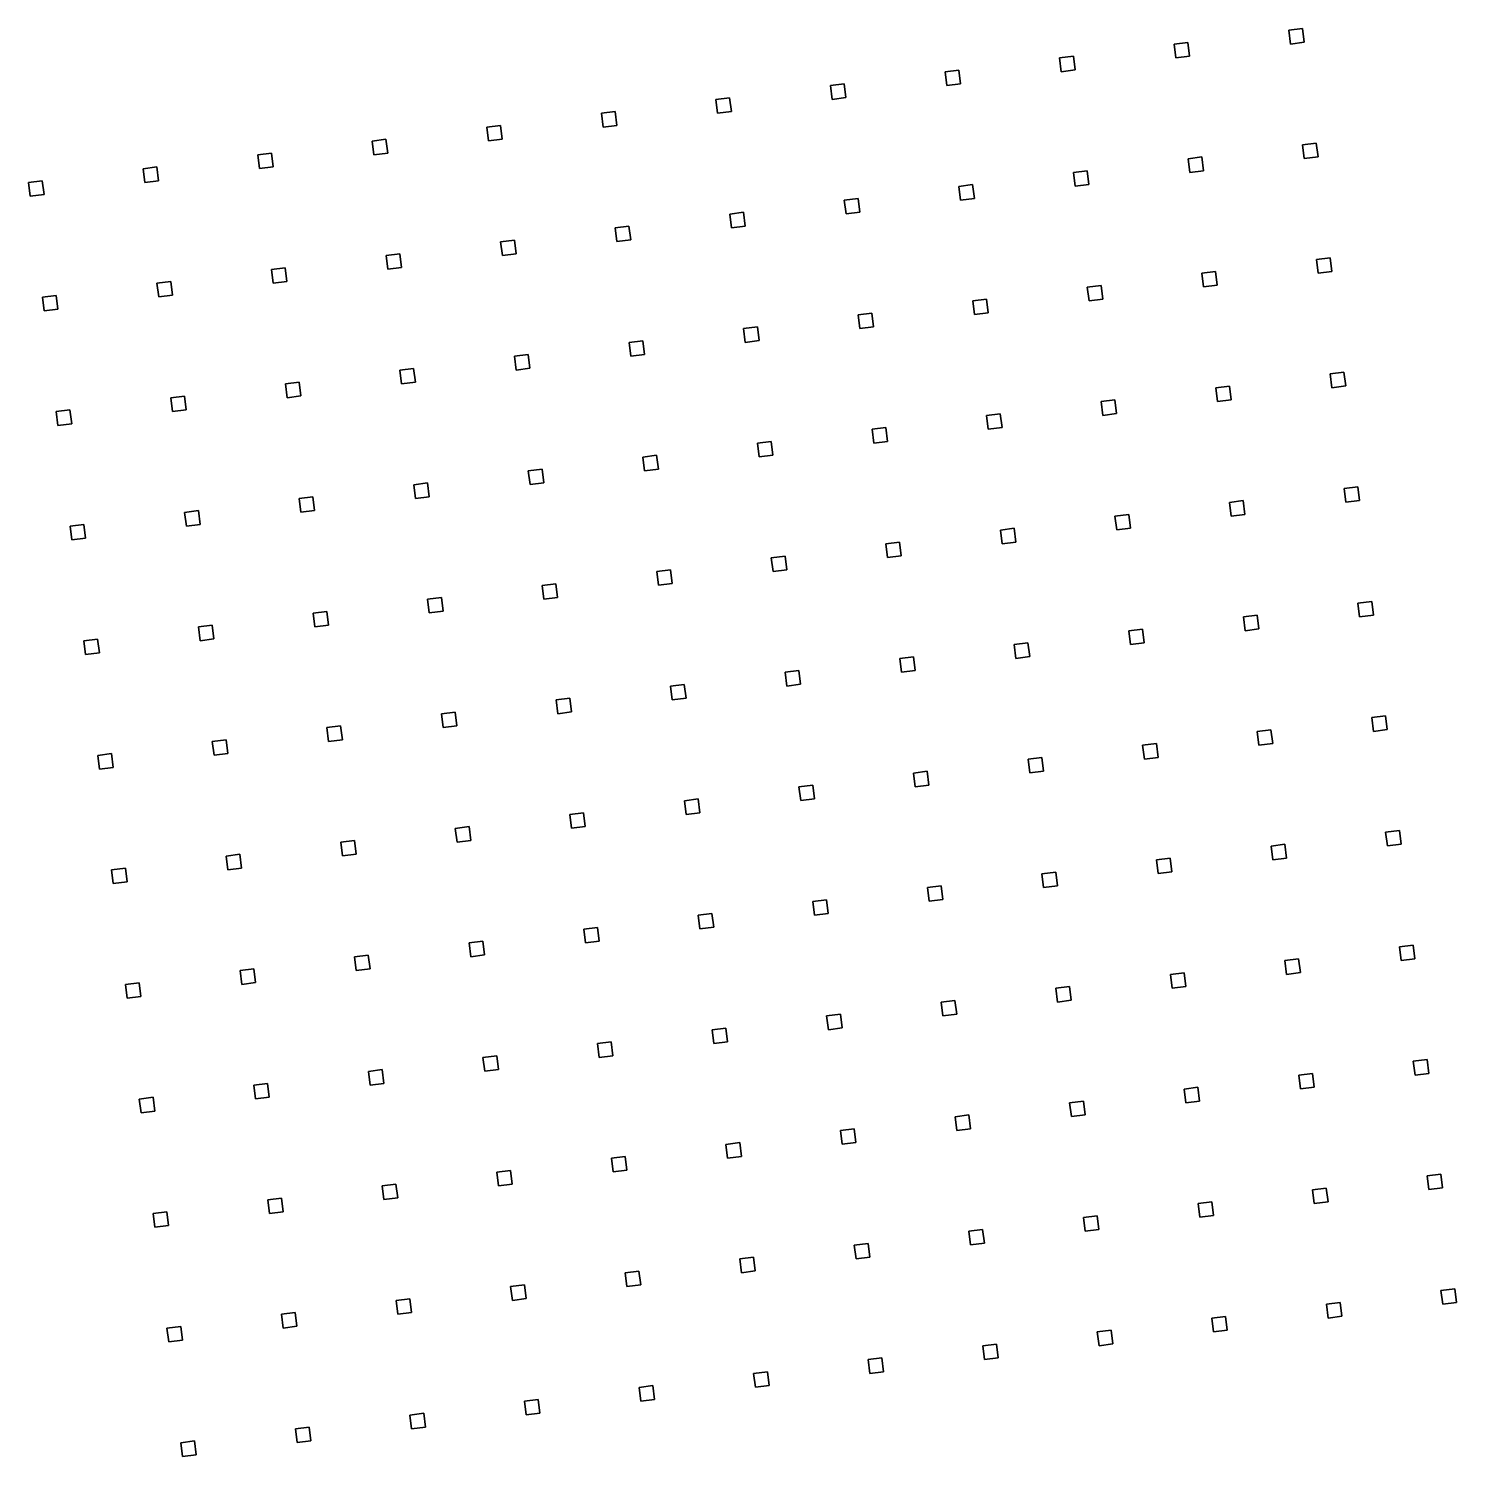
# Model space of a CAD drawing. Extents: x -10638 to 17204, y -11727 to 16114.
import ezdxf

# ---------------------------------------------------------------- set-up
doc = ezdxf.new("R2010")
doc.units = 0
doc.layers.add('QUADER', color=50, linetype='CONTINUOUS')

# ---------------------------------------------------------------- blocks, each defined once
blk = doc.blocks.new('QUADER2')
at = {"layer": 'QUADER', "linetype": 'CONTINUOUS'}
for points in [[(-150.736055, 117.169287), (-150.736055, 117.169287, 1000), (117.169287, 150.736055, 1000), (117.169287, 150.736055)], [(150.736055, -117.169287, 1000), (117.169287, 150.736055, 1000), (-150.736055, 117.169287, 1000), (-117.169287, -150.736055, 1000)], [(-150.736055, 117.169287), (-117.169287, -150.736055), (-117.169287, -150.736055, 1000), (-150.736055, 117.169287, 1000)], [(117.169287, 150.736055), (117.169287, 150.736055, 1000), (150.736055, -117.169287, 1000), (150.736055, -117.169287)], [(150.736055, -117.169287), (150.736055, -117.169287, 1000), (-117.169287, -150.736055, 1000), (-117.169287, -150.736055)]]:
    blk.add_3dface(points, dxfattribs=at)

msp = doc.modelspace()

# ---------------------------------------------------------------- block references
at = {"layer": 'QUADER', "linetype": 'CONTINUOUS'}
for p, zscale in [((14084.19504, 15963.609659), 6), ((11850.438148, 15693.739046), 6), ((9616.681256, 15423.868433), 6), ((5149.167472, 14884.127207), 6), ((7382.924364, 15153.99782), 6), ((2915.41058, 14614.256594), 6), ((681.653688, 14344.385981), 6), ((-1552.103204, 14074.515368), 6), ((-3785.860096, 13804.644756), 6), ((-6019.616988, 13534.774143), 6), ((14354.065652, 13729.852767), 6), ((-8253.37388, 13264.90353), 6), ((12120.308761, 13459.982154), 5), ((-10487.130772, 12995.032917), 6), ((9886.551869, 13190.111541), 5), ((7652.794977, 12920.240928), 5), ((3185.281193, 12380.499702), 5), ((5419.038085, 12650.370315), 5), ((951.524301, 12110.629089), 5), ((-1282.232591, 11840.758477), 5), ((-3515.989483, 11570.887864), 5), ((-5749.746375, 11301.017251), 5), ((14623.936265, 11496.095875), 6), ((-7983.503267, 11031.146638), 5), ((12390.179373, 11226.225262), 5), ((-10217.260159, 10761.276025), 6), ((10156.422482, 10956.354649), 4), ((7922.66559, 10686.484036), 4), ((5688.908698, 10416.613423), 4), ((1221.394914, 9876.872198), 4), ((3455.151806, 10146.74281), 4), ((-1012.361978, 9607.001585), 4), ((-3246.11887, 9337.130972), 4), ((-5479.875762, 9067.260359), 4), ((14893.806878, 9262.338983), 6), ((-7713.632654, 8797.389746), 5), ((12660.049986, 8992.46837), 5), ((-9947.389546, 8527.519133), 6), ((10426.293094, 8722.597757), 4), ((8192.536203, 8452.727144), 3), ((5958.779311, 8182.856531), 3), ((3725.022419, 7912.985919), 3), ((-742.491365, 7373.244693), 3), ((1491.265527, 7643.115306), 3), ((-2976.248257, 7103.37408), 3), ((-5210.005149, 6833.503467), 4), ((15163.677491, 7028.582091), 6), ((-7443.762041, 6563.632854), 5), ((12929.920599, 6758.711478), 5), ((-9677.518933, 6293.762241), 6), ((10696.163707, 6488.840865), 4), ((8462.406815, 6218.970252), 3), ((6228.649924, 5949.09964), 2), ((3994.893032, 5679.229027), 2), ((-472.620752, 5139.487801), 2), ((1761.13614, 5409.358414), 2), ((-2706.377644, 4869.617188), 3), ((-4940.134536, 4599.746575), 4), ((15433.548104, 4794.825199), 6), ((-7173.891428, 4329.875962), 5), ((13199.791212, 4524.954586), 5), ((-9407.64832, 4060.005349), 6), ((10966.03432, 4255.083973), 4), ((8732.277428, 3985.21336), 3), ((6498.520536, 3715.342748), 2), ((-2436.507031, 2635.860296), 3), ((-202.750139, 2905.730909), 2), ((-4670.263923, 2365.989683), 4), ((15703.418717, 2561.068307), 6), ((-6904.020815, 2096.11907), 5), ((13469.661825, 2291.197694), 5), ((-9137.777707, 1826.248457), 6), ((11235.904933, 2021.327081), 4), ((9002.148041, 1751.456469), 3), ((6768.391149, 1481.585856), 2), ((67.120474, 671.974017), 2), ((-4400.39331, 132.232791), 4), ((-2166.636418, 402.103404), 3), ((15973.28933, 327.311415), 6), ((-6634.150202, -137.637822), 5), ((13739.532438, 57.440802), 5), ((-8867.907094, -407.508435), 6), ((11505.775546, -212.42981), 4), ((9272.018654, -482.300423), 3), ((7038.261762, -752.171036), 2), ((4804.50487, -1022.041649), 2), ((2570.747978, -1291.912262), 2), ((336.991086, -1561.782875), 2), ((-1896.765805, -1831.653488), 3), ((16243.159943, -1906.445477), 6), ((-6364.279589, -2371.394714), 5), ((-4130.522697, -2101.524101), 4), ((14009.403051, -2176.316089), 5), ((-8598.036481, -2641.265327), 6), ((11775.646159, -2446.186702), 4), ((9541.889267, -2716.057315), 3), ((7308.132375, -2985.927928), 3), ((5074.375483, -3255.798541), 3), ((2840.618591, -3525.669154), 3), ((606.861699, -3795.539767), 3), ((-1626.895193, -4065.41038), 3), ((16513.030556, -4140.202368), 6), ((-6094.408976, -4605.151606), 5), ((-3860.652084, -4335.280993), 4), ((14279.273664, -4410.072981), 5), ((-8328.165868, -4875.022219), 6), ((12045.516772, -4679.943594), 4), ((9811.75988, -4949.814207), 4), ((7578.002988, -5219.68482), 4), ((5344.246096, -5489.555433), 4), ((3110.489204, -5759.426046), 4), ((876.732312, -6029.296659), 4), ((-1357.02458, -6299.167272), 4), ((16782.901169, -6373.95926), 6), ((-3590.781472, -6569.037885), 4), ((14549.144277, -6643.829873), 5), ((-8058.295255, -7108.779111), 6), ((-5824.538364, -6838.908498), 5), ((12315.387385, -6913.700486), 5), ((10081.630493, -7183.571099), 5), ((7847.873601, -7453.441712), 5), ((5614.116709, -7723.312325), 5), ((3380.359817, -7993.182938), 5), ((1146.602925, -8263.053551), 5), ((-1087.153967, -8532.924164), 5), ((17052.771782, -8607.716152), 6), ((-3320.910859, -8802.794777), 5), ((14819.01489, -8877.586765), 6), ((-5554.667751, -9072.66539), 5), ((12585.257998, -9147.457378), 6), ((-7788.424643, -9342.536003), 6), ((10351.501106, -9417.327991), 6), ((8117.744214, -9687.198604), 6), ((5883.987322, -9957.069217), 6), ((3650.23043, -10226.93983), 6), ((1416.473538, -10496.810443), 6), ((-817.283354, -10766.681056), 6), ((-3051.040246, -11036.551669), 6), ((-5284.797138, -11306.422282), 6), ((-7518.55403, -11576.292895), 6)]:
    msp.add_blockref('QUADER2', p, dxfattribs=dict(at, zscale=zscale))
for p in [(4264.763644, 3445.472135), (2031.006753, 3175.601522), (4534.634257, 1211.715243), (2300.877365, 941.84463)]:
    msp.add_blockref('QUADER2', p, dxfattribs=at)

doc.saveas('drawing.dxf')
